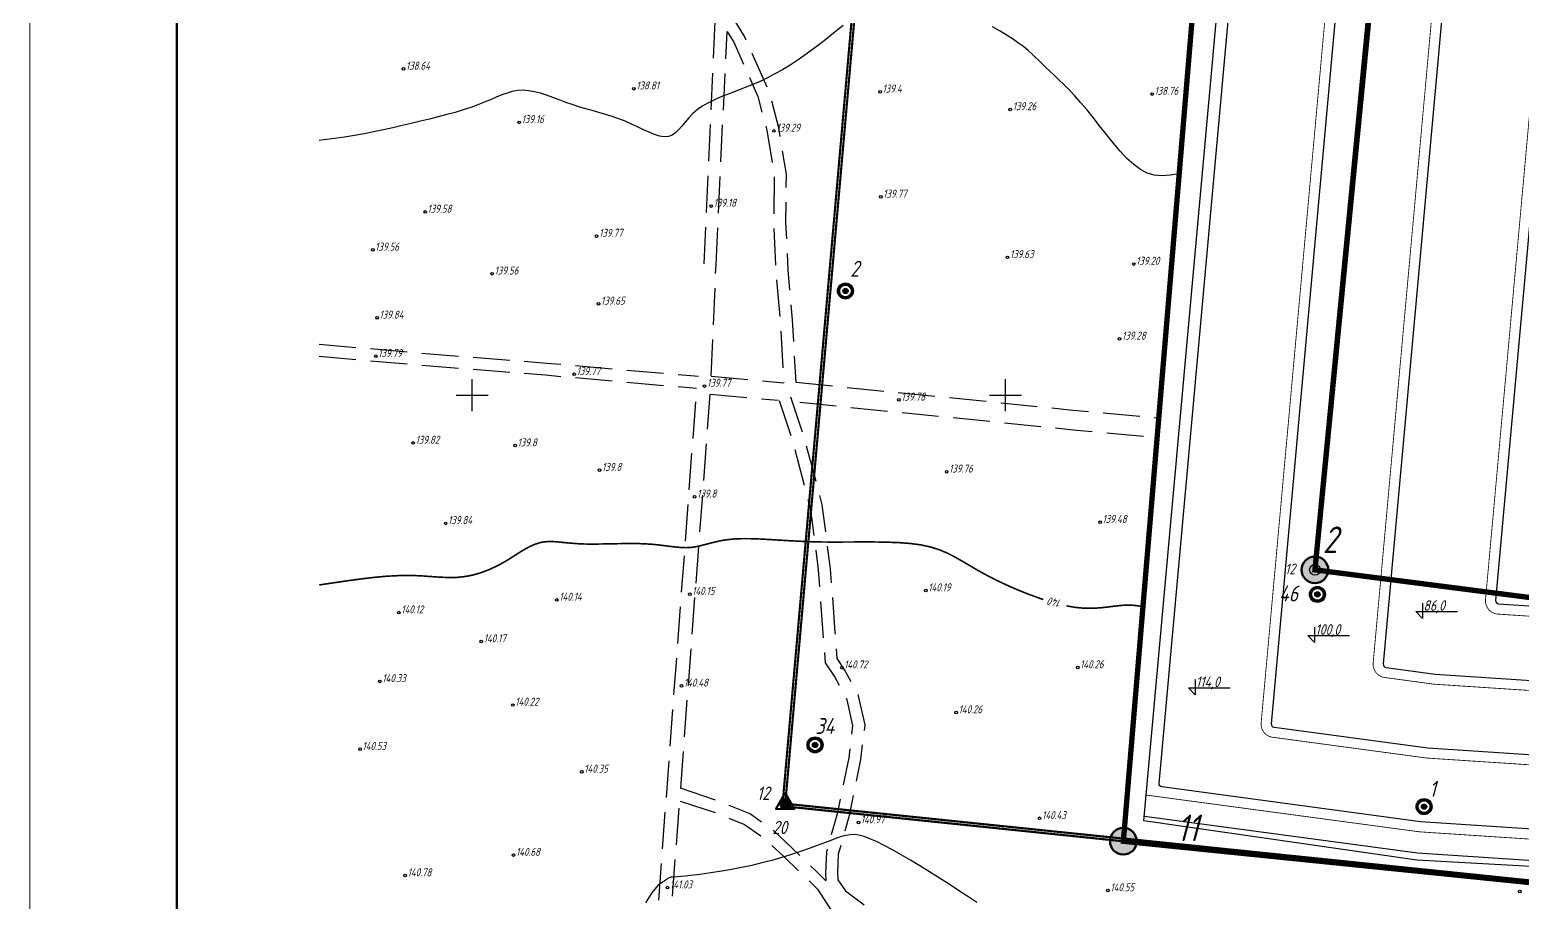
# Model space of a CAD drawing. Header units: millimetres. Extents: x 0 to 841, y 0 to 594.
# Drawn here: x 0 to 203.1, y 120.5 to 239.2 of the extents above; entities that cross this region are included whole.
import ezdxf
from ezdxf.enums import TextEntityAlignment as Align
from ezdxf.lldxf.tags import DXFTag

# ---------------------------------------------------------------- set-up
doc = ezdxf.new("R2010")
doc.units = ezdxf.units.MM
doc.set_wipeout_variables(frame=1)
for name, pattern in [('AHIDDEN4', [7, 5, -2]), ('K5LT_BASIC', [0]), ('K5LT_THIN', [0])]:
    doc.linetypes.add(name, pattern=pattern)
for name, color, linetype in [('01_Відвал_62.5', 7, 'Continuous'), ('01_Земельний_відвід', 7, 'Continuous'), ('01_Земельний_відвід_існуючий', 7, 'Continuous'), ('0_Лицензия', 6, 'Continuous'), ('0_Проектний_карьер', 7, 'Continuous'), ('0_Проектні відмітки', 7, 'Continuous'), ('CONT-MNR', 7, 'Continuous'), ('кресты', 7, 'Continuous'), ('ПИКЕТЫ', 7, 'Continuous'), ('Рамка', 30, 'Continuous'), ('Скважины', 7, 'Continuous'), ('СІТУАЦІЯ', 7, 'Continuous')]:
    doc.layers.add(name, color=color, linetype=linetype)
doc.styles.add('Такие дела', font='GOST_A.TTF', dxfattribs={"oblique": 15})
tags = doc.linetypes.add('New Line1', pattern=[1.5, 1, -0.5]).pattern_tags.tags
tags[6:7] = [DXFTag(74, 4), DXFTag(75, 0), DXFTag(340, '0'), DXFTag(46, 1.0), DXFTag(50, 0.0), DXFTag(44, 0.0), DXFTag(45, 0.0)]
tags[4:5] = [DXFTag(74, 4), DXFTag(75, 0), DXFTag(340, '0'), DXFTag(46, 1.0), DXFTag(50, 0.0), DXFTag(44, 0.0), DXFTag(45, 0.0)]

# ---------------------------------------------------------------- blocks, each defined once
blk = doc.blocks.new('U0')
at = {"layer": 'Рамка', "color": 7, "linetype": 'K5LT_THIN', "lineweight": 18}
blk.add_line((0, 0), (0, 594), dxfattribs=at)
at = {"layer": 'Рамка', "color": 7, "linetype": 'K5LT_BASIC', "lineweight": 60}
blk.add_line((20, 5), (20, 589), dxfattribs=at)
blk = doc.blocks.new('Licenzia')
at = {"linetype": 'New Line1', "lineweight": 25}
h = blk.add_hatch(color=6, dxfattribs=at)
h.dxf.hatch_style = 1
h.set_gradient(color1=(255, 0, 255), color2=(255, 0, 255), centered=1, tint=1, name='INVCYLINDER')
edge = h.paths.add_edge_path()
edge.add_arc((0, 0), 2, 0, 360)
at = {"color": 6, "linetype": 'Continuous', "lineweight": 40, "flags": 128}
blk.add_lwpolyline([(-0.08, 4.01), (-3.48, -1.99), (3.45, -1.99)], close=True, dxfattribs=at)
at = {"color": 10, "linetype": 'Continuous', "lineweight": 25}
blk.add_circle((0, 0), 2, dxfattribs=at)
blk = doc.blocks.new('01_Земельний')
at = {"layer": '01_Земельний_відвід', "linetype": 'Continuous', "lineweight": 50}
h = blk.add_hatch(color=2, dxfattribs=at)
h.dxf.hatch_style = 1
edge = h.paths.add_edge_path()
edge.add_arc((0, 0), 5, 0, 360)
at = {"layer": '01_Земельний_відвід', "color": 7, "linetype": 'Continuous', "lineweight": 50}
blk.add_circle((0, 0), 5, dxfattribs=at)

msp = doc.modelspace()

# ---------------------------------------------------------------- hatches: boundary and pattern name
at = {"layer": 'Скважины', "linetype": 'Continuous'}
h = msp.add_hatch(color=7, dxfattribs=at)
h.paths.add_polyline_path([(112.07, 203.7, 1), (109.89, 203.7, 1)])
h.paths.add_polyline_path([(111.78, 203.7, 1), (110.18, 203.7, 1)], flags=16)
for points in [[(111.34, 203.7, 1), (110.62, 203.7, 1)], [(175.57, 162.41, 1), (174.84, 162.41, 1)], [(107.21, 141.93, 1), (106.48, 141.93, 1)], [(190.08, 133.53, 1), (189.35, 133.53, 1)]]:
    msp.add_hatch(color=7, dxfattribs=at).paths.add_polyline_path(points)
h = msp.add_hatch(color=7, dxfattribs=at)
h.paths.add_polyline_path([(176.29, 162.41, 1), (174.11, 162.41, 1)])
h.paths.add_polyline_path([(176, 162.41, 1), (174.4, 162.41, 1)], flags=16)
h = msp.add_hatch(color=7, dxfattribs=at)
h.paths.add_polyline_path([(107.93, 141.93, 1), (105.75, 141.93, 1)])
h.paths.add_polyline_path([(107.64, 141.93, 1), (106.04, 141.93, 1)], flags=16)
h = msp.add_hatch(color=7, dxfattribs=at)
h.paths.add_polyline_path([(190.8, 133.53, 1), (188.62, 133.53, 1)])
h.paths.add_polyline_path([(190.51, 133.53, 1), (188.92, 133.53, 1)], flags=16)

# ---------------------------------------------------------------- linework, layer by layer
at = {"color": 7, "linetype": 'Continuous', "lineweight": -3, "const_width": 0.181, "flags": 128}
msp.add_lwpolyline([(347.52, 153.38), (287.28, 117.3, -0.161989), (280.09, 115.71), (148.82, 129.25), (161.86, 285.05), (172.41, 411.12)], format="xyb", dxfattribs=at)
at = {"layer": '01_Відвал_62.5', "color": 7, "linetype": 'Continuous', "lineweight": -3, "flags": 128}
for points in [[(317.45, 413.28), (290.6, 405.63), (279.16, 402.97), (255.17, 395.9), (239.75, 394.31), (220.86, 393.58, 0.376985), (220.44, 393.18), (199.45, 161.58, 0.421449), (199.85, 161.11), (262.38, 156.99, 0.191778), (263.66, 157.41), (278.25, 169.5), (331.42, 204.26)], [(251.97, 405.34), (238.55, 400.62), (195.76, 398.97), (192.39, 399.16, 0.403513), (191.93, 398.76), (168.91, 144.81, 0.401552), (169.29, 144.34), (190.23, 141.52), (278.66, 135.69, 0.162628), (279.77, 135.98), (351.43, 182.84)], [(220.8, 394.92), (206.42, 394.37, 0.376985), (206, 393.98), (184.16, 152.94, 0.401552), (184.53, 152.47), (191.23, 151.56), (265.64, 146.66, 0.186944), (266.89, 147.06), (287.45, 163.46), (339.87, 199.37)]]:
    msp.add_lwpolyline(points, format="xyb", dxfattribs=at)
at = {"layer": '01_Земельний_відвід', "color": 2, "linetype": 'Continuous', "lineweight": 50, "const_width": 0.726, "flags": 128}
msp.add_lwpolyline([(198.11, 403.35), (174.86, 165.75), (213.22, 160.81), (219.6, 157.19), (291.2, 152.05), (337.75, 146.47), (339.85, 141.8), (342.09, 142.79), (348.44, 142.32), (283.26, 115.15), (148.79, 128.82), (172.99, 418.07)], close=True, dxfattribs=at)
at = {"layer": '01_Земельний_відвід_існуючий', "color": 2, "linetype": 'Continuous', "lineweight": 50, "const_width": 0.726}
msp.add_lwpolyline([(500.93, 470.68), (528.01, 466.55), (542.57, 170.38), (533.61, 170.16), (508.97, 174.8), (479.46, 175.86), (446.23, 182.98), (434.79, 183.73), (339.85, 141.8), (337.75, 146.47), (291.2, 152.05), (219.6, 157.19), (213.22, 160.81), (174.86, 165.75), (197.92, 403.36), (208.64, 396.38), (271.26, 425.27), (391.26, 474.09)], close=True, dxfattribs=at)
at = {"layer": '01_Земельний_відвід_існуючий', "color": 7, "linetype": 'Continuous', "lineweight": -3}
msp.add_circle((174.86, 165.75), 0.726, dxfattribs=at)
at = {"layer": '0_Проектний_карьер', "color": 3, "linetype": 'Continuous', "lineweight": -3, "flags": 128}
msp.add_lwpolyline([(351.15, 160.25), (284.25, 121.92, -0.145003), (280.88, 121.12), (188.74, 126.26), (151.6, 131.58), (165.5, 285.44), (176.57, 400.66, -0.40559), (178.5, 402.3), (195.69, 401.16), (238.06, 403.03), (254.89, 409.24)], format="xyb", dxfattribs=at)
at = {"layer": '0_Проектний_карьер', "color": 7, "linetype": 'Continuous', "lineweight": -3, "flags": 128}
for points, format in [([(339.87, 199.37, 0.109, 0.109, 0), (288.26, 162.34, 0.109, 0.109, 0), (267.75, 145.98, 0.109, 0.109, -0.186944), (265.55, 145.29, 0.109, 0.109, 0), (191.1, 150.19, 0.109, 0.109, 0), (184.35, 151.1, 0.109, 0.109, -0.401552), (182.78, 153.06, 0.109, 0.109, 0), (204.63, 394.1, 0.109, 0.109, -0.376985), (206.37, 395.75, 0.109, 0.109, 0), (239.23, 397.01, 0.109, 0.109, 0), (254.4, 398.51, 0.109, 0.109, 0), (278.46, 405.6, 0.109, 0.109, 0), (289.98, 408.28, 0.109, 0.109, 0)], "xyseb"), ([(357.64, 176.65), (295.98, 133.66), (282.14, 125.66, -0.148608), (281.11, 125.42), (189.22, 131.47), (154.04, 136.21, -0.401454), (153.67, 136.68), (167.12, 285.59), (177.62, 400.91, -0.403387), (178.08, 401.31), (183.84, 401), (192.46, 400.53)], "xyb"), ([(356.93, 174.32, 0.109, 0.109, 0), (296.7, 132.49, 0.109, 0.109, 0), (282.83, 124.46, 0.109, 0.109, -0.148581), (281.02, 124.04, 0.109, 0.109, 0), (189.09, 130.1, 0.109, 0.109, 0), (151.92, 135.1, 0.109, 0.109, 0)], "xyseb"), ([(352.95, 161.65), (332.79, 150), (284.29, 121.95, -0.148581), (280.83, 121.14), (188.8, 127.21), (151.66, 132.2)], "xyb")]:
    msp.add_lwpolyline(points, format=format, dxfattribs=at)
at = {"layer": '0_Проектний_карьер', "color": 7, "linetype": 'Continuous', "lineweight": -3, "const_width": 0.109, "flags": 128}
for points in [[(351.27, 182.73), (306.92, 151.45), (280.47, 134.8, -0.158175), (278.56, 134.32), (190.09, 140.14), (169.1, 142.97, -0.401552), (167.54, 144.93), (190.56, 398.88, -0.403513), (192.46, 400.53), (195.77, 400.36)], [(331.42, 204.26), (279.07, 168.39), (264.53, 156.34, -0.191647), (262.28, 155.62), (199.76, 159.73, -0.421449), (198.07, 161.71), (219.06, 393.27, -0.376985), (220.8, 394.92), (230.13, 395.28)]]:
    msp.add_lwpolyline(points, format="xyb", dxfattribs=at)
at = {"layer": '0_Проектні відмітки', "color": 7, "linetype": 'Continuous'}
for points in [[(189.51, 161.23), (189.51, 159.14), (188.59, 160.07), (194.27, 160.07)], [(174.8, 157.96), (174.8, 155.87), (173.88, 156.8), (179.56, 156.8)], [(158.56, 150.85), (158.56, 148.76), (157.64, 149.69), (163.32, 149.69)]]:
    msp.add_lwpolyline(points, dxfattribs=at)
at = {"layer": 'CONT-MNR', "color": 30, "linetype": 'Continuous'}
for points in [[(110.66, 239.82), (109.34, 238.78), (108.06, 237.76), (106.82, 236.8), (105.65, 235.93), (104.53, 235.14), (103.45, 234.43), (102.41, 233.8), (101.39, 233.23), (100.39, 232.71), (99.38, 232.23), (98.37, 231.79), (97.34, 231.37), (96.3, 230.98), (95.27, 230.59), (94.27, 230.19), (93.32, 229.79), (92.42, 229.36), (91.59, 228.9), (90.85, 228.39), (90.22, 227.84), (89.66, 227.26), (89.17, 226.68), (88.71, 226.13), (88.28, 225.63), (87.85, 225.21), (87.39, 224.9), (86.88, 224.72), (86.32, 224.69), (85.69, 224.79), (85.01, 225), (84.28, 225.3), (83.51, 225.65), (82.7, 226.03), (81.87, 226.42), (81.01, 226.8), (80.14, 227.14), (79.25, 227.44), (78.35, 227.72), (77.44, 227.98), (76.53, 228.24), (75.62, 228.5), (74.71, 228.77), (73.81, 229.06), (72.91, 229.37), (72.03, 229.7), (71.16, 230.03), (70.31, 230.33), (69.47, 230.6), (68.66, 230.81), (67.87, 230.96), (67.11, 231.01), (66.37, 230.97), (65.65, 230.85), (64.93, 230.64), (64.21, 230.38), (63.46, 230.07), (62.67, 229.73), (61.84, 229.38), (60.95, 229.02), (59.99, 228.68), (58.96, 228.34), (57.88, 228.01), (56.75, 227.7), (55.57, 227.39), (54.37, 227.08), (53.14, 226.79), (51.89, 226.49), (50.64, 226.2), (49.38, 225.91), (48.1, 225.63), (46.81, 225.36), (45.5, 225.1), (44.17, 224.86), (42.82, 224.64), (41.44, 224.44), (40.04, 224.26), (39.38, 224.18)], [(156.38, 219.63), (155.16, 219.44), (154.01, 219.38), (152.99, 219.47), (152.05, 219.75), (151.14, 220.22), (150.22, 220.9), (149.28, 221.75), (148.34, 222.75), (147.41, 223.84), (146.48, 224.99), (145.56, 226.16), (144.67, 227.3), (143.8, 228.38), (142.97, 229.37), (142.17, 230.26), (141.41, 231.06), (140.69, 231.79), (140.02, 232.45), (139.38, 233.06), (138.79, 233.61), (138.25, 234.13), (137.75, 234.62), (137.28, 235.08), (136.81, 235.54), (136.33, 235.98), (135.82, 236.44), (135.24, 236.91), (134.59, 237.39), (133.84, 237.91), (132.98, 238.47), (132.01, 239.05), (130.98, 239.66)]]:
    msp.add_lwpolyline(points, dxfattribs=at)
at = {"layer": 'CONT-MNR', "color": 30, "linetype": 'Continuous', "const_width": 0.218}
msp.add_lwpolyline([(151.46, 160.71), (151.35, 160.74), (150.42, 160.91), (149.51, 160.96), (148.6, 160.92), (147.68, 160.82), (146.72, 160.7), (145.71, 160.59), (144.62, 160.52), (143.43, 160.53), (142.13, 160.66), (140.7, 160.92), (139.17, 161.32), (137.58, 161.82), (135.96, 162.41), (134.35, 163.05), (132.79, 163.74), (131.32, 164.44), (129.97, 165.14), (128.76, 165.82), (127.68, 166.46), (126.66, 167.05), (125.69, 167.6), (124.7, 168.09), (123.66, 168.52), (122.52, 168.87), (121.25, 169.15), (119.81, 169.34), (118.23, 169.46), (116.52, 169.52), (114.74, 169.55), (112.9, 169.55), (111.04, 169.54), (109.19, 169.53), (107.39, 169.55), (105.66, 169.6), (104, 169.68), (102.43, 169.77), (100.95, 169.86), (99.56, 169.94), (98.26, 169.99), (97.07, 170), (95.99, 169.97), (95.01, 169.87), (94.12, 169.74), (93.32, 169.56), (92.58, 169.38), (91.88, 169.19), (91.22, 169.03), (90.58, 168.89), (89.94, 168.8), (89.29, 168.77), (88.62, 168.79), (87.92, 168.85), (87.19, 168.94), (86.41, 169.04), (85.57, 169.14), (84.68, 169.23), (83.72, 169.29), (82.68, 169.33), (81.6, 169.33), (80.47, 169.32), (79.33, 169.3), (78.2, 169.28), (77.1, 169.26), (76.04, 169.26), (75.05, 169.28), (74.14, 169.34), (73.32, 169.41), (72.56, 169.48), (71.85, 169.55), (71.19, 169.6), (70.56, 169.6), (69.96, 169.56), (69.37, 169.44), (68.78, 169.25), (68.18, 169), (67.59, 168.69), (66.98, 168.34), (66.37, 167.96), (65.75, 167.56), (65.12, 167.16), (64.48, 166.78), (63.82, 166.41), (63.14, 166.08), (62.46, 165.77), (61.76, 165.5), (61.05, 165.26), (60.34, 165.06), (59.61, 164.91), (58.88, 164.8), (58.15, 164.73), (57.41, 164.71), (56.67, 164.72), (55.92, 164.75), (55.16, 164.8), (54.41, 164.85), (53.64, 164.91), (52.87, 164.95), (52.09, 164.98), (51.3, 164.99), (50.47, 164.98), (49.6, 164.94), (48.68, 164.89), (47.68, 164.81), (46.61, 164.7), (45.44, 164.56), (44.18, 164.4), (42.84, 164.21), (41.48, 164.01), (40.12, 163.81), (39.38, 163.7)], dxfattribs=at)
at = {"layer": 'CONT-MNR', "color": 30, "linetype": 'Continuous', "elevation": 51.18}
msp.add_lwpolyline([(128.85, 120.48), (127.62, 121.3), (126.36, 122.13), (125.07, 122.97), (123.76, 123.81), (122.43, 124.64), (121.11, 125.46), (119.82, 126.24), (118.56, 126.98), (117.36, 127.66), (116.24, 128.26), (115.21, 128.77), (114.3, 129.17), (113.51, 129.46), (112.82, 129.64), (112.21, 129.73), (111.62, 129.71), (111.04, 129.62), (110.43, 129.45), (109.76, 129.22), (109, 128.94), (108.12, 128.61), (107.13, 128.24), (106.04, 127.84), (104.87, 127.43), (103.62, 127.02), (102.32, 126.61), (100.98, 126.22), (99.6, 125.86), (98.22, 125.53), (96.83, 125.23), (95.48, 124.97), (94.17, 124.75), (92.94, 124.55), (91.8, 124.39), (90.78, 124.26), (89.9, 124.15), (89.17, 124.07), (88.58, 124.02), (88.12, 123.98), (87.76, 123.95), (87.49, 123.93), (87.28, 123.91), (87.12, 123.88), (86.99, 123.85), (86.88, 123.8), (86.77, 123.74), (86.67, 123.67), (86.57, 123.59), (86.47, 123.51), (86.37, 123.43), (86.26, 123.35), (86.15, 123.28), (86.02, 123.21), (85.88, 123.13), (85.71, 123.01), (85.51, 122.84), (85.27, 122.59), (84.98, 122.25), (84.64, 121.78), (84.24, 121.18), (83.76, 120.43)], dxfattribs=at)
at = {"layer": 'кресты', "color": 3, "linetype": 'Continuous'}
for p, q in [((60.17, 187.36), (60.17, 191.72)), ((60.17, 187.36), (60.17, 191.72)), ((132.77, 187.36), (132.77, 191.72)), ((132.77, 187.36), (132.77, 191.72)), ((57.99, 189.54), (62.35, 189.54)), ((57.99, 189.54), (62.35, 189.54)), ((130.59, 189.54), (134.95, 189.54)), ((130.59, 189.54), (134.95, 189.54))]:
    msp.add_line(p, q, dxfattribs=at)
at = {"layer": 'ПИКЕТЫ', "color": 7, "linetype": 'Continuous'}
for centre in [(50.85, 233.92), (82.19, 231.23), (115.69, 230.81), (152.7, 230.5), (133.4, 228.41), (66.57, 226.65), (101.25, 225.48), (92.7, 215.26), (115.78, 216.51), (53.78, 214.45), (77.12, 211.17), (46.67, 209.29), (133.03, 208.28), (150.2, 207.37), (62.9, 206.05), (77.37, 201.94), (47.24, 200.05), (148.27, 197.18), (47.08, 194.81), (74.06, 192.36), (91.81, 190.77), (118.25, 188.89), (52.15, 183.02), (66.03, 182.66), (77.52, 179.32), (124.75, 179.09), (90.46, 175.69), (56.58, 172.08), (145.63, 172.24), (89.79, 162.45), (121.91, 162.94), (71.7, 161.65), (50.2, 159.93), (61.43, 156), (110.47, 152.44), (142.58, 152.46), (47.62, 150.58), (88.67, 149.97), (65.71, 147.36), (126.04, 146.34), (44.93, 141.34), (75.1, 138.26), (137.4, 131.94), (112.75, 131.37), (65.82, 126.94), (51.07, 124.15), (86.77, 122.51), (146.69, 122.12), (202.74, 121.98)]:
    msp.add_circle(centre, 0.181, dxfattribs=at)
at = {"layer": 'Скважины', "color": 7, "linetype": 'Continuous'}
for centre, radius in [((110.98, 203.7), 1.09), ((110.98, 203.7), 0.799), ((110.98, 203.7), 0.363), ((110.98, 203.65), 0.181), ((111.14, 203.67), 0.181), ((175.2, 162.41), 1.09), ((175.2, 162.41), 0.799), ((175.2, 162.41), 0.363), ((175.21, 162.36), 0.181), ((175.36, 162.38), 0.181), ((106.84, 141.93), 1.09), ((106.84, 141.94), 0.799), ((106.84, 141.93), 0.799), ((106.84, 141.93), 0.363), ((106.85, 141.88), 0.181), ((107, 141.9), 0.181), ((189.71, 133.53), 1.09), ((189.71, 133.53), 0.799), ((189.71, 133.53), 0.363), ((189.72, 133.48), 0.181), ((189.87, 133.5), 0.181)]:
    msp.add_circle(centre, radius, dxfattribs=at)
at = {"layer": 'Скважины', "color": 7}
for centre in [(110.98, 203.65), (175.21, 162.36), (106.85, 141.88), (189.72, 133.48)]:
    msp.add_circle(centre, 0.181, dxfattribs=at)
at = {"layer": 'СІТУАЦІЯ', "color": 7, "linetype": 'AHIDDEN4'}
for p, q in [((91.74, 207.39), (93.29, 241.53)), ((93.37, 207.31), (94.87, 239.03)), ((92.7, 192.11), (93.37, 207.31))]:
    msp.add_line(p, q, dxfattribs=at)
at = {"layer": 'СІТУАЦІЯ', "color": 7, "linetype": 'AHIDDEN4', "flags": 128}
for points in [[(94.86, 242.17), (97.23, 238.3), (100.62, 230.7), (101.87, 225.93), (102.89, 219.62), (102.84, 213.01), (103.13, 206.57), (103.71, 199.76), (104.24, 191.29)], [(94.87, 239.03), (95.78, 237.54), (99.07, 230.16), (100.27, 225.59), (101.26, 219.5), (101.21, 212.98), (101.5, 206.46), (102.08, 199.64), (102.61, 191.19)], [(39.38, 196.47), (53.25, 195.24), (70.31, 193.9), (91, 192.09)], [(39.38, 194.83), (53.11, 193.61), (70.18, 192.27), (90.71, 190.46)], [(92.7, 192.11), (102.61, 191.19)], [(104.24, 191.29), (141.91, 187.5), (153.61, 186.43)], [(81.34, 64.97), (83.93, 98.75), (90.75, 190.46)], [(88.56, 136.04), (92.58, 189.65)], [(92.58, 189.65), (101.81, 188.85)], [(101.97, 188.78), (103.83, 183.13), (106.16, 174.28), (107.28, 165.74), (107.92, 157.12), (108.21, 153.12), (109.55, 151.14), (111.18, 148.05), (111.94, 144.56), (111.42, 140.19), (109.9, 132.7), (108.38, 127.34), (108.26, 124.49), (108.32, 123.5)], [(104.75, 188.56), (142.43, 184.78), (153.38, 183.78)], [(88.51, 136.07), (93.97, 134.22), (98.05, 132.53), (101.03, 130.43), (103.65, 127.98), (106.91, 124.84), (108.31, 123.44)], [(84.81, 86.44), (85.74, 98.62), (88.43, 134.36)], [(88.5, 134.26), (93.4, 132.69), (97.26, 131.09), (99.99, 129.16), (102.53, 126.8), (105.77, 123.67), (107.16, 122.28)], [(107.16, 122.28), (110.1, 117.79), (112.03, 114.08), (114.02, 109.12), (115.24, 104.7), (116.19, 100.09), (116.59, 95.34), (116.87, 89.34), (116.28, 85.08), (115.1, 82.86), (112.98, 82.37), (108.87, 82.41), (102.6, 82.86), (96.41, 84.13), (86.05, 86.17), (84.8, 86.43)], [(109.95, 123.59), (110.99, 122.08), (115.01, 119.04), (119.85, 115.17), (123.58, 112.75), (127.46, 111.23), (130.99, 110.4), (134.86, 110.75), (142.33, 112.68), (148.56, 113.99), (155.54, 114.82), (163.74, 115.32), (168.51, 115.45), (172.59, 115.73), (175.84, 116.21), (179.16, 116.49), (182.83, 116.28), (185.6, 115.73), (187.91, 114.73), (189.21, 111.16), (189.65, 107.33), (189.74, 103.51), (187.73, 99.24), (184.29, 94.69), (180.79, 90.18), (179.77, 89.09), (179.59, 88.2), (181.37, 86.91), (187.36, 83.45), (192.5, 80.85), (198.04, 77.78), (201.77, 74.95), (205.13, 72.4), (208.86, 69.12), (218.57, 58.7), (223.03, 53.7), (224.19, 52.7), (229.11, 52.39)]]:
    msp.add_lwpolyline(points, dxfattribs=at)
msp.add_lwpolyline([(103.52, 189.3), (105.4, 183.6), (107.77, 174.59), (108.9, 165.91), (109.55, 157.24, -0.000246), (109.55, 157.24), (109.81, 153.68), (110.95, 151.98), (112.73, 148.62), (113.6, 144.64), (113.03, 139.93), (111.48, 132.32), (110, 127.08), (109.9, 124.5), (109.95, 123.59)], format="xyb", dxfattribs=at)

# ---------------------------------------------------------------- block references
at = {"layer": '01_Земельний_відвід', "color": 5, "linetype": 'Continuous', "lineweight": 50, "xscale": 0.363, "yscale": 0.363, "zscale": 0.363}
for p in [(174.86, 165.75), (148.79, 128.82)]:
    msp.add_blockref('01_Земельний', p, dxfattribs=at)
at = {"layer": '0_Лицензия', "color": 6, "linetype": 'New Line1', "lineweight": 25, "xscale": 0.363, "yscale": 0.363, "zscale": 0.363}
msp.add_blockref('Licenzia', (102.79, 133.93), dxfattribs=at)
at = {"layer": 'Рамка'}
msp.add_blockref('U0', (0, 0), dxfattribs=at)

# ---------------------------------------------------------------- texts
at = {"color": 1, "linetype": 'Continuous', "lineweight": 211, "insert": (98.92, 136.26), "char_height": 1.815, "attachment_point": 1, "style": 'Такие дела'}
msp.add_mtext_dynamic_manual_height_columns('12', width=7.2344, gutter_width=15, heights=[6.42], dxfattribs=at)
at = {"layer": '01_Земельний_відвід', "linetype": 'Continuous', "lineweight": 50, "style": 'Такие дела', "oblique": 15}
for s, p in [('2', (175.92, 168.03)), ('11', (156.05, 128.82))]:
    msp.add_text(s, height=3.63, dxfattribs=at).set_placement(p)
at = {"layer": '01_Земельний_відвід_існуючий', "color": 7, "linetype": 'Continuous', "lineweight": -3, "insert": (170.79, 166.61), "char_height": 1.452, "attachment_point": 1, "style": 'Такие дела'}
msp.add_mtext_dynamic_manual_height_columns('12', width=5.049, gutter_width=15, heights=[0], dxfattribs=at)
at = {"layer": '0_Лицензия', "color": 6, "linetype": 'New Line1', "lineweight": 25, "insert": (101.03, 131.6), "char_height": 1.815, "attachment_point": 1, "style": 'Такие дела'}
msp.add_mtext_dynamic_manual_height_columns('20', width=7.2344, gutter_width=15, heights=[6.42], dxfattribs=at)
at = {"layer": '0_Проектні відмітки', "color": 7, "linetype": 'Continuous', "style": 'Такие дела', "oblique": 15}
for s, p in [('86,0', (189.62, 160.17)), ('100,0', (174.91, 156.9)), ('114,0', (158.66, 149.79))]:
    msp.add_text(s, height=1.452, dxfattribs=at).set_placement(p)
at = {"layer": 'ПИКЕТЫ', "color": 7, "linetype": 'Continuous', "style": 'Такие дела', "oblique": 15}
for s, p in [('138.64', (51.17, 233.82)), ('138.81', (82.52, 231.12)), ('139.4', (116.01, 230.7)), ('138.76', (153.02, 230.39)), ('139.16', (66.9, 226.54)), ('139.26', (133.73, 228.3)), ('139.29', (101.58, 225.38)), ('139.77', (116.11, 216.4)), ('139.58', (54.1, 214.35)), ('139.18', (93.03, 215.16)), ('139.77', (77.45, 211.07)), ('139.56', (46.99, 209.19)), ('139.63', (133.35, 208.17)), ('139.20', (150.53, 207.27)), ('139.56', (63.23, 205.94)), ('139.84', (47.56, 199.94)), ('139.65', (77.7, 201.84)), ('139.28', (148.6, 197.08)), ('139.79', (47.4, 194.71)), ('139.77', (74.39, 192.26)), ('139.77', (92.14, 190.66)), ('139.78', (118.58, 188.78)), ('139.82', (52.48, 182.91)), ('139.8', (66.35, 182.55)), ('139.8', (77.85, 179.22)), ('139.76', (125.08, 178.99)), ('139.8', (90.79, 175.58)), ('139.84', (56.9, 171.98)), ('139.48', (145.95, 172.14)), ('140.14', (72.03, 161.55)), ('140.15', (90.11, 162.34)), ('140.19', (122.24, 162.83)), ('140.12', (50.53, 159.83)), ('140.17', (61.75, 155.89)), ('140.72', (110.79, 152.33)), ('140.26', (142.9, 152.36)), ('140.33', (47.95, 150.47)), ('140.48', (88.99, 149.86)), ('140.22', (66.04, 147.26)), ('140.26', (126.37, 146.23)), ('140.53', (45.25, 141.23)), ('140.35', (75.43, 138.15)), ('140.97', (113.07, 131.26)), ('140.43', (137.73, 131.83)), ('140.68', (66.15, 126.83)), ('140.78', (51.4, 124.04)), ('141.03', (87.1, 122.4)), ('140.55', (147.02, 122.01))]:
    msp.add_text(s, height=1.089, dxfattribs=at).set_placement(p)
at = {"layer": 'Скважины', "color": 7, "style": 'Такие дела', "oblique": 15}
for s, p in [(' 2 ', (110.51, 205.63)), ('46', (169.97, 161.45)), ('34', (106.89, 143.41)), (' 1 ', (189.3, 134.86))]:
    msp.add_text(s, height=2.178, dxfattribs=at).set_placement(p)

# ---------------------------------------------------------------- next in the draw order: wipeouts: each hides what was drawn before it
at = {"color": 7, "linetype": 'Continuous'}
msp.add_wipeout([(138.03, 162.32), (137.74, 161.05), (140.93, 160.33), (141.22, 161.6)], dxfattribs=at).dxf.layer = 'CONT-MNR'

# ---------------------------------------------------------------- next in the draw order: linework, layer by layer
at = {"color": 6, "linetype": 'Continuous', "lineweight": 60, "flags": 128}
msp.add_lwpolyline([(645.87, 345.86, 0.29, 0.29, 0), (510.84, 265.14, 0.29, 0.29, 0), (493.97, 226.42, 0.29, 0.29, 0), (455.79, 175.4, 0.29, 0.29, 0), (461.04, 59.05, 0.29, 0.29, 0), (282.33, 115.04, 0.29, 0.29, 0), (102.4, 133.6, 0.29, 0.29, 0), (121.77, 353.6, 0.29, 0.29, 0), (123.32, 410.28, 0, 0, 0), (236.52, 413.05, 0.29, 0.29, 0), (361.92, 455.1, 0.29, 0.29, 0), (432.04, 462.93, 0.29, 0.29, 0), (574.55, 459.99, 0.29, 0.29, 0), (617.74, 481.75, 0.29, 0.29, 0), (645.88, 481.61, 0.29, 0.29, 0)], format="xyseb", dxfattribs=at)
at = {"color": 1, "linetype": 'Continuous', "lineweight": 211, "const_width": 0.29, "flags": 128}
msp.add_lwpolyline([(123.67, 409.93), (236.58, 412.69), (361.99, 454.74), (432.05, 462.57), (573.75, 459.65), (632.5, 337.89), (510.56, 265.4), (493.65, 226.61), (455.42, 175.51), (460.66, 59.55), (282.4, 115.39), (102.79, 133.93), (122.13, 353.58)], close=True, dxfattribs=at)

# ---------------------------------------------------------------- next in the draw order: texts
at = {"layer": 'CONT-MNR', "color": 30, "linetype": 'Continuous', "style": 'Такие дела', "oblique": 15}
msp.add_text('140', height=1.089, rotation=167.2953, dxfattribs=at).set_placement((139.48, 161.33), align=Align.MIDDLE)

doc.saveas('drawing.dxf')
